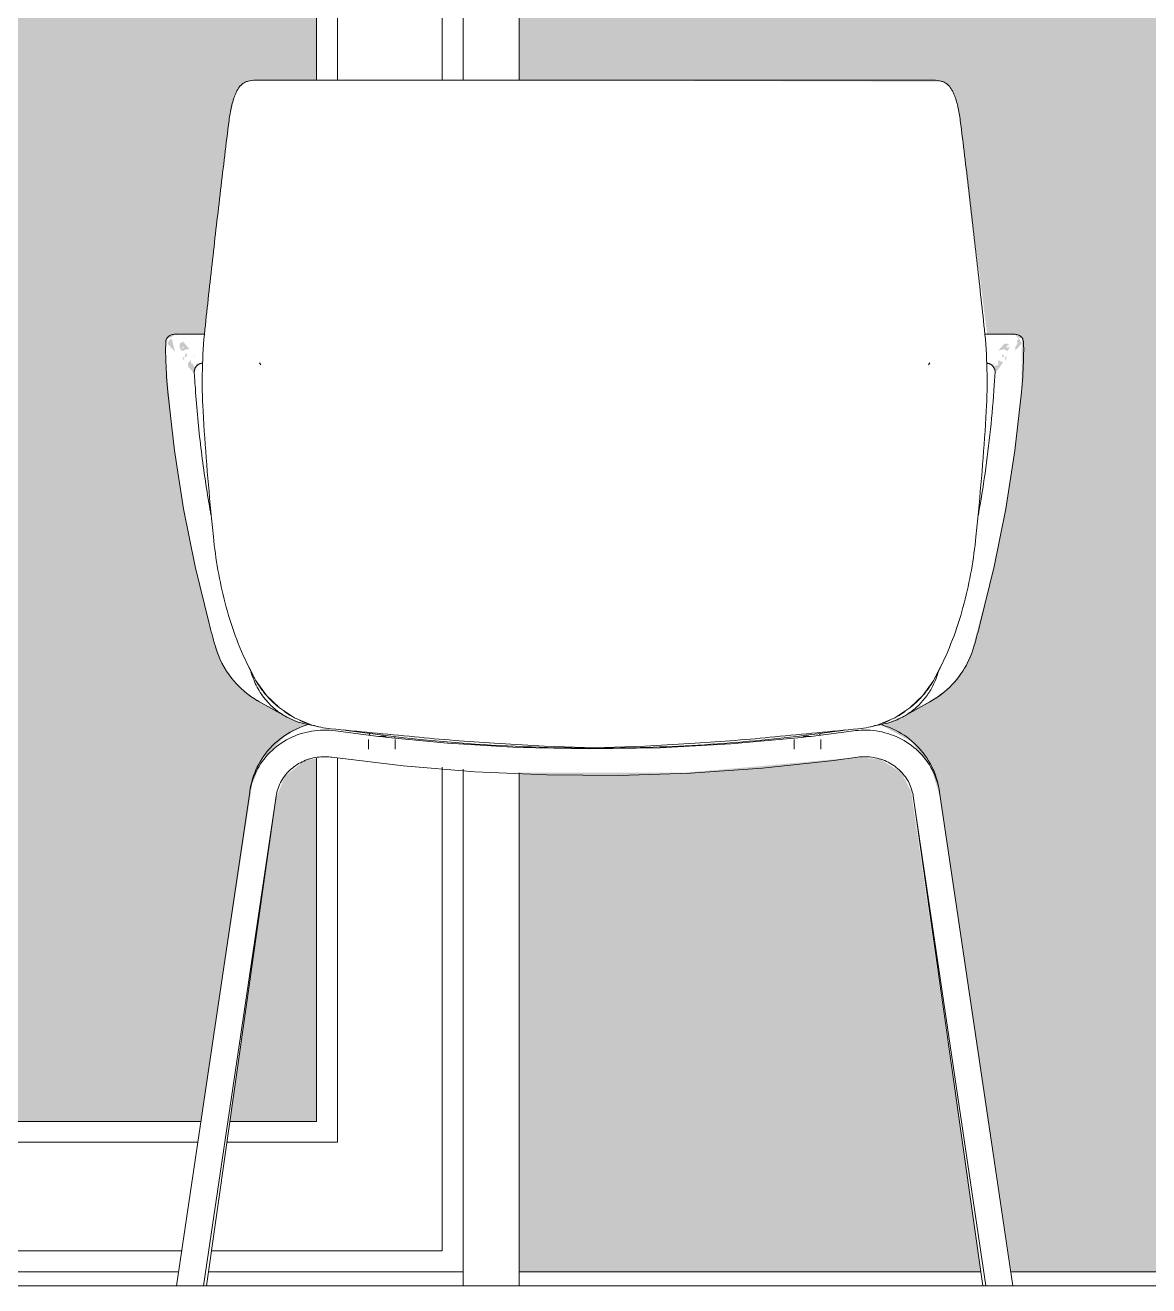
# Model space of a CAD drawing. Header units: millimetres. Extents: x -12186 to 152825, y -4386 to 9463.
# Drawn here: x 136413 to 137216, y 30 to 931 of the extents above; entities that cross this region are included whole.
import ezdxf

# ---------------------------------------------------------------- set-up
doc = ezdxf.new("R2010")
doc.units = ezdxf.units.MM
for name, color, linetype, lineweight in [('A-FLOR', 192, 'Continuous', 9), ('A-GLAZ-CURT', 52, 'Continuous', 5), ('A-GLAZ-CWMG', 51, 'Continuous', 5), ('I-FURN', 30, 'Continuous', 5)]:
    doc.layers.add(name, color=color, linetype=linetype, lineweight=lineweight)

# ---------------------------------------------------------------- blocks, each defined once
blk = doc.blocks.new('System Panel - Glazed-1437303-Section 4')
at = {"layer": 'A-GLAZ-CURT'}
h = blk.add_hatch(color=256, dxfattribs=at)
h.paths.add_polyline_path([(-22674.56, 40), (-22344.46, 40), (-22394.32, 383.57), (-22401.27, 397.08), (-22416.72, 406.72), (-22434.05, 407.84), (-22503.7, 401.43), (-22557.72, 396.84), (-22674.56, 396.84), (-22674.56, 120.91)])
h.paths.add_polyline_path([(-22108.55, 40), (-21883.56, 40), (-21883.56, 396.84), (-21943.49, 396.84), (-22078.97, 407.33), (-22088.18, 405.42), (-22102, 394.43), (-22108.66, 378.15), (-22156.74, 40), (-22108.66, 40)])
h.paths.add_polyline_path([(-22317.25, 707.62), (-22318.65, 705.79), (-22318.4, 703.75), (-22319.9, 701.31), (-22319.74, 698.75), (-22315.07, 703.99), (-22316.68, 706.68)])
h.paths.add_polyline_path([(-22319.74, 40), (-22178.02, 40), (-22125.55, 388.21), (-22118.36, 406.34), (-22102.26, 422.78), (-22086.27, 431.74), (-22095.22, 434.25), (-22110.98, 443.2), (-22117.75, 446.3), (-22128.84, 453.5), (-22134.26, 458.37), (-22141.3, 466.29), (-22148.27, 478.25), (-22154.19, 495.7), (-22166.31, 544.48), (-22176.02, 595.09), (-22181.58, 631.95), (-22187.17, 690.87), (-22187.22, 705.21), (-22186.12, 705.21), (-22186.08, 708.1), (-22183.44, 708.1), (-22180.76, 710.32), (-22178.38, 710.32), (-22159.58, 710.32), (-22156.7, 737.35), (-22142.04, 863.2), (-22137.68, 881.6), (-22132.54, 889.39), (-22127.9, 891.52), (-22115.5, 892.14), (-21883.56, 892.14), (-21883.56, 2565), (-22674.56, 2565), (-22674.56, 892.14), (-22371.95, 891), (-22366.97, 887.44), (-22365.68, 885.95), (-22362.29, 877.63), (-22360.93, 873.28), (-22356.69, 842.76), (-22340.02, 710.32), (-22321.74, 710.32), (-22320.25, 710.42), (-22317.25, 707.62), (-22315.12, 708.1), (-22315.44, 669.07), (-22321.73, 617.2), (-22329.33, 572.28), (-22334.89, 544.48), (-22351.15, 482.82), (-22355.88, 472.54), (-22364.94, 460.42), (-22373.34, 452.84), (-22389.61, 443.01), (-22385.35, 446.31), (-22398.03, 438.27), (-22410.42, 432.88), (-22414.93, 430.62), (-22394.49, 419.41), (-22380.99, 403.42), (-22373.32, 378.22), (-22322.59, 40), (-22321.7, 40)])
h.paths.add_polyline_path([(-22028.62, 422.15), (-22033.96, 422.99), (-22030.64, 422.37), (-22028.75, 422.16)])
h.paths.add_polyline_path([(-22329.46, 693.87), (-22327.7, 694.86), (-22329.25, 695.98), (-22329.36, 694.86)])
h.paths.add_polyline_path([(-22334.07, 690.05), (-22336.9, 688.52), (-22335.93, 688.07), (-22334.19, 689.93)])
h.paths.add_polyline_path([(-22334.31, 682.39), (-22328.47, 690.45), (-22329.46, 690.55), (-22332.07, 692.15), (-22332, 688.17), (-22333.68, 688.17), (-22334.72, 687.5), (-22335.32, 686.78), (-22334.36, 684.05)])
h.paths.add_polyline_path([(-22162.78, 689.39), (-22161.68, 690.31), (-22162.67, 689.71)])
h.paths.add_polyline_path([(-22165.07, 687.85), (-22164.41, 689.64), (-22166.28, 689.14), (-22165.37, 688.17)])
h.paths.add_polyline_path([(-22171.55, 690.92), (-22172.61, 690.87), (-22171.59, 690.87)])
h.paths.add_polyline_path([(-22166.9, 682.39), (-22165.69, 687.04), (-22166.85, 687.4), (-22167.52, 688.17), (-22167.94, 689.32), (-22169.17, 689.71), (-22169.2, 692.28), (-22171.45, 689.71), (-22171.25, 687.28), (-22167.07, 682.59)])
h.paths.add_polyline_path([(-22338.42, 689.39), (-22339.75, 690.05), (-22338.77, 689.41)])
h.paths.add_polyline_path([(-22174.89, 691.36), (-22173.86, 693.87), (-22175.12, 693.83), (-22174.97, 692.32)])
h.paths.add_polyline_path([(-22326.32, 691.36), (-22326.38, 694.86), (-22327.38, 693.83), (-22326.73, 692.32)])
h.paths.add_polyline_path([(-22173.82, 693.83), (-22171.85, 694.91), (-22172.72, 697.44), (-22173.81, 693.87)])
h.paths.add_polyline_path([(-22165.73, 694.86), (-22167.79, 695.61), (-22166.87, 694.88), (-22166.28, 694.87)])
h.paths.add_polyline_path([(-22335.48, 694.86), (-22334.04, 695.98), (-22334.92, 695.48), (-22335.44, 694.91)])
h.paths.add_polyline_path([(-22180.7, 697.89), (-22182.81, 706.91), (-22184.52, 706.68), (-22185.93, 703.75), (-22181.37, 698.64)])
h.paths.add_polyline_path([(-22324.3, 699.89), (-22323.86, 701.72), (-22324.95, 701.31)])
h.paths.add_polyline_path([(-22325.45, 698.51), (-22324.3, 699.89), (-22326.32, 701.76), (-22324.3, 703.1), (-22325.61, 703.78), (-22327.7, 703.61), (-22332.04, 698.72), (-22327.96, 699.71), (-22325.9, 698.72)])
h.paths.add_polyline_path([(-22175.75, 698.51), (-22172.64, 699.53), (-22170.24, 699.94), (-22174.89, 705.17), (-22177.21, 703.82), (-22177.21, 700.35), (-22175.92, 698.72)])
h.paths.add_polyline_path([(-22176.86, 699.94), (-22174.82, 701.72), (-22174.32, 701.06), (-22175.75, 700.43)])
blk = doc.blocks.new('Coalesse_Bindu_LowBackGuestChair - FABRIC-V506-Section 4')
at = {"layer": 'I-FURN'}
for p, q in [((-22899.36, 710.42), (-22920.76, 710.42)), ((-22320.45, 710.42), (-22341.84, 710.42)), ((-22841.42, 437.08), (-22860.79, 447.93)), ((-22380.42, 447.93), (-22399.79, 437.08)), ((-22432.62, 407.98), (-22431.22, 408.15)), ((-22841.51, 395.51), (-22840.64, 396.53))]:
    blk.add_line(p, q, dxfattribs=at)
at = {"layer": 'I-FURN', "flags": 128}
for points in [[(-22825.35, 431.32), (-22827.58, 430.64), (-22829.78, 429.87), (-22831.94, 429.02), (-22834.07, 428.09), (-22836.16, 427.06), (-22838.21, 425.96), (-22840.21, 424.78), (-22842.16, 423.52), (-22844.07, 422.18), (-22845.91, 420.77), (-22847.7, 419.28), (-22849.42, 417.73), (-22851.09, 416.11), (-22852.68, 414.42), (-22854.21, 412.67), (-22855.66, 410.87), (-22857.05, 409), (-22858.35, 407.08), (-22859.58, 405.12), (-22860.72, 403.1), (-22861.79, 401.04), (-22862.77, 398.94), (-22863.66, 396.8), (-22864.47, 394.63), (-22865.19, 392.43), (-22865.82, 390.2), (-22866.35, 387.95), (-22866.8, 385.67), (-22867.09, 383.82)], [(-22374.11, 383.82), (-22374.48, 386.11), (-22374.95, 388.38), (-22375.5, 390.62), (-22376.15, 392.85), (-22376.88, 395.05), (-22377.71, 397.21), (-22378.62, 399.34), (-22379.61, 401.44), (-22380.69, 403.49), (-22381.85, 405.49), (-22383.1, 407.45), (-22384.42, 409.36), (-22385.81, 411.21), (-22387.28, 413.01), (-22388.82, 414.75), (-22390.43, 416.42), (-22392.1, 418.03), (-22393.84, 419.57), (-22395.64, 421.04), (-22397.5, 422.44), (-22399.41, 423.76), (-22401.37, 425.01), (-22403.38, 426.18), (-22405.44, 427.27), (-22407.54, 428.27), (-22409.67, 429.19), (-22411.84, 430.03), (-22414.05, 430.78), (-22416.22, 431.42)], [(-22827.23, 405.81), (-22825.92, 406.29), (-22824.67, 406.7)], [(-22810.61, 408.2), (-22809.21, 408.06), (-22808.58, 407.98)], [(-22808.58, 407.98), (-22757.53, 401.81), (-22706.26, 397.59), (-22654.86, 395.32), (-22603.4, 394.99), (-22551.96, 396.62), (-22500.64, 400.2), (-22449.51, 405.72), (-22432.62, 407.98)], [(-22415.88, 406.49), (-22414.55, 406.03), (-22413.25, 405.52)], [(-22861.6, 399.64), (-22862.56, 397.78), (-22863.45, 395.88), (-22864.26, 393.95), (-22864.98, 391.99), (-22865.63, 390), (-22866.19, 387.98), (-22866.66, 385.95), (-22867.05, 383.9)], [(-22374.01, 382.98), (-22374.36, 385.04), (-22374.8, 387.08), (-22375.32, 389.1), (-22375.92, 391.11), (-22376.61, 393.08), (-22377.38, 395.03), (-22378.24, 396.94), (-22379.17, 398.82)]]:
    blk.add_lwpolyline(points, dxfattribs=at)
at = {"layer": 'I-FURN'}
for points in [[(-22875.53, 885.95), (-22875.91, 885.32), (-22876.65, 883.95), (-22877.34, 882.41), (-22877.68, 881.6)], [(-22363.52, 881.6), (-22363.86, 882.41), (-22364.55, 883.95), (-22365.3, 885.32), (-22365.68, 885.95)], [(-22919.47, 710.32), (-22919.9, 710.38), (-22920.33, 710.42), (-22920.76, 710.42)], [(-22321.74, 710.32), (-22321.3, 710.38), (-22320.87, 710.42), (-22320.45, 710.42)], [(-22370.34, 454.89), (-22373.5, 452.24), (-22376.88, 449.91), (-22380.42, 447.93)], [(-22406.97, 433.75), (-22405.2, 434.41), (-22401.7, 435.94), (-22398.37, 437.86), (-22396.76, 438.91)]]:
    blk.add_open_spline(points, degree=3, dxfattribs=at)
for points, knots in [([(-22920.95, 710.42), (-22921.2, 710.41), (-22921.62, 710.38), (-22922.23, 710.29), (-22922.93, 710.13), (-22923.9, 709.8), (-22924.84, 709.27), (-22925.59, 708.65), (-22926.09, 708.12), (-22926.53, 707.51), (-22927, 706.59), (-22927.17, 705.79), (-22927.22, 705.21)], [-0.8571429, -0.8571429, -0.8571429, -0.8571429, -0.7857143, -0.7321429, -0.6785714, -0.5714286, -0.4285714, -0.3571429, -0.2857143, -0.2142857, -0.1428571, 0, 0, 0, 0]), ([(-22319.73, 710.39), (-22319.42, 710.36), (-22318.63, 710.24), (-22317.41, 709.86), (-22316.36, 709.27), (-22315.61, 708.65), (-22315.11, 708.12), (-22314.68, 707.51), (-22314.21, 706.59), (-22314.04, 705.79), (-22313.98, 705.21)], [0.1937169, 0.1937169, 0.1937169, 0.1937169, 0.2857143, 0.4285714, 0.5714286, 0.6428571, 0.7142857, 0.7857143, 0.8571429, 1, 1, 1, 1]), ([(-22902.78, 689.39), (-22902.66, 689.43), (-22902.41, 689.5), (-22901.88, 689.62), (-22901.45, 689.68), (-22901.15, 689.71)], [-0.1428571, -0.1428571, -0.1428571, -0.1428571, -0.1071429, -0.0714286, 0, 0, 0, 0]), ([(-22338.38, 689.38), (-22338.42, 689.39), (-22338.56, 689.44), (-22338.89, 689.53), (-22339.39, 689.63), (-22339.83, 689.69), (-22340.06, 689.71)], [0.8526786, 0.8526786, 0.8526786, 0.8526786, 0.8660714, 0.8928571, 0.9464286, 1, 1, 1, 1]), ([(-22860.78, 447.93), (-22862.47, 448.87), (-22865.94, 451.02), (-22869.21, 453.5), (-22870.87, 454.89)], [-0.7910146, -0.7910146, -0.7910146, -0.7910146, -0.7, -0.6, -0.6, -0.6, -0.6]), ([(-22834.22, 433.74), (-22834.66, 433.91), (-22836.42, 434.59), (-22839.91, 436.17), (-22842.81, 437.85), (-22844.42, 438.9)], [-0.8, -0.8, -0.8, -0.8, -0.775, -0.7, -0.6, -0.6, -0.6, -0.6])]:
    blk.add_open_spline(points, degree=3, knots=knots, dxfattribs=at)
blk = doc.blocks.new('Coalesse_Bindu_LowBackGuestChair - FABRIC-V512-Section 4')
at = {"layer": 'I-FURN'}
for p, q in [((-25802.78, 892.14), (-25787.26, 892.14)), ((-25744.94, 892.14), (-25787.26, 892.14)), ((-25744.94, 892.14), (-25625.68, 892.14)), ((-25495.52, 892.14), (-25625.68, 892.14)), ((-25495.52, 892.14), (-25376.27, 892.14)), ((-25333.95, 892.14), (-25376.27, 892.14)), ((-25333.95, 892.14), (-25318.43, 892.14)), ((-25839.36, 710.42), (-25860.76, 710.42)), ((-25260.45, 710.42), (-25281.84, 710.42)), ((-25800.35, 689.93), (-25799.21, 688.65)), ((-25322, 688.65), (-25320.86, 689.93)), ((-25781.42, 437.08), (-25800.79, 447.93)), ((-25320.42, 447.93), (-25339.79, 437.08)), ((-25764.32, 431.53), (-25765.95, 432.09)), ((-25760.75, 430.56), (-25763.17, 430.92)), ((-25757.72, 429.72), (-25759.63, 430.17)), ((-25715.05, 422.88), (-25745.94, 426.84)), ((-25375.26, 426.84), (-25406.16, 422.88)), ((-25361.58, 430.17), (-25363.48, 429.72)), ((-25358.03, 430.92), (-25360.45, 430.56)), ((-25355.25, 432.09), (-25356.89, 431.53)), ((-25722.31, 420.56), (-25722.31, 413.81)), ((-25703.26, 413.79), (-25703.26, 420.56)), ((-25417.95, 420.56), (-25417.95, 413.79)), ((-25398.9, 413.81), (-25398.9, 420.56)), ((-25807.19, 382.98), (-25859.51, 30)), ((-25840.26, 30), (-25788.35, 380.18)), ((-25838.16, 30), (-25788.35, 380.32)), ((-25332.85, 380.32), (-25283.04, 30)), ((-25332.85, 380.18), (-25280.95, 30)), ((-25261.69, 30), (-25314.01, 382.98)), ((-25840.27, 30), (-25840.26, 30)), ((-25838.39, 30), (-25838.16, 30)), ((-25283.04, 30), (-25282.81, 30)), ((-25280.95, 30), (-25280.94, 30))]:
    blk.add_line(p, q, dxfattribs=at)
at = {"layer": 'I-FURN', "flags": 128}
for points in [[(-25865.76, 669.07), (-25861.05, 627.28), (-25854.56, 585.72), (-25846.31, 544.48), (-25836.33, 503.62)], [(-25284.88, 503.62), (-25274.89, 544.48), (-25266.65, 585.72), (-25260.15, 627.28), (-25255.44, 669.07)], [(-25834.53, 578.92), (-25833.88, 572.28), (-25833.22, 565.65)], [(-25287.98, 565.65), (-25287.33, 572.28), (-25286.67, 578.92)], [(-25802.72, 462.47), (-25795.22, 452.06), (-25785.95, 443.2), (-25775.22, 436.17), (-25763.38, 431.23)], [(-25357.83, 431.23), (-25345.99, 436.17), (-25335.25, 443.2), (-25325.98, 452.06), (-25318.49, 462.47)], [(-25745.94, 426.84), (-25748.06, 427.1), (-25750.19, 427.27), (-25752.33, 427.37), (-25754.47, 427.38), (-25756.61, 427.31), (-25758.74, 427.17), (-25760.87, 426.94), (-25762.98, 426.63), (-25765.08, 426.24), (-25767.17, 425.77), (-25769.23, 425.22), (-25771.27, 424.59), (-25773.29, 423.89), (-25775.27, 423.11), (-25777.22, 422.25), (-25779.13, 421.32), (-25781.01, 420.32), (-25782.84, 419.24), (-25784.63, 418.1), (-25786.37, 416.89), (-25788.06, 415.61), (-25789.7, 414.27), (-25791.28, 412.86), (-25792.8, 411.4), (-25794.26, 409.87), (-25795.65, 408.29), (-25796.98, 406.66), (-25798.24, 404.98), (-25799.44, 403.24), (-25800.55, 401.46), (-25801.6, 399.64), (-25802.56, 397.78), (-25803.45, 395.88), (-25804.26, 393.95), (-25804.98, 391.99), (-25805.63, 390), (-25806.19, 387.98), (-25806.66, 385.95), (-25807.05, 383.9), (-25807.19, 382.98)], [(-25765.35, 431.32), (-25767.58, 430.64), (-25769.78, 429.87), (-25771.94, 429.02), (-25774.07, 428.09), (-25776.16, 427.06), (-25778.21, 425.96), (-25780.21, 424.78), (-25782.16, 423.52), (-25784.07, 422.18), (-25785.91, 420.77), (-25787.7, 419.28), (-25789.42, 417.73), (-25791.09, 416.11), (-25792.68, 414.42), (-25794.21, 412.67), (-25795.66, 410.87), (-25797.05, 409), (-25798.35, 407.08), (-25799.58, 405.12), (-25800.72, 403.1), (-25801.79, 401.04), (-25802.77, 398.94), (-25803.66, 396.8), (-25804.47, 394.63), (-25805.19, 392.43), (-25805.82, 390.2), (-25806.35, 387.95), (-25806.8, 385.67), (-25807.09, 383.82)], [(-25314.01, 382.98), (-25314.36, 385.04), (-25314.8, 387.08), (-25315.32, 389.1), (-25315.92, 391.11), (-25316.61, 393.08), (-25317.38, 395.03), (-25318.24, 396.94), (-25319.17, 398.82), (-25320.18, 400.66), (-25321.26, 402.46), (-25322.42, 404.21), (-25323.65, 405.92), (-25324.95, 407.57), (-25326.32, 409.18), (-25327.75, 410.73), (-25329.24, 412.22), (-25330.8, 413.65), (-25332.41, 415.02), (-25334.08, 416.33), (-25335.79, 417.57), (-25337.56, 418.74), (-25339.38, 419.85), (-25341.23, 420.88), (-25343.13, 421.85), (-25345.06, 422.73), (-25347.03, 423.55), (-25349.03, 424.29), (-25351.06, 424.95), (-25353.12, 425.53), (-25355.19, 426.04), (-25357.28, 426.46), (-25359.39, 426.81), (-25361.52, 427.07), (-25363.65, 427.26), (-25365.78, 427.36), (-25367.92, 427.38), (-25370.06, 427.33), (-25372.19, 427.19), (-25374.32, 426.97), (-25375.26, 426.84)], [(-25314.11, 383.82), (-25314.48, 386.11), (-25314.95, 388.38), (-25315.5, 390.62), (-25316.15, 392.85), (-25316.88, 395.05), (-25317.71, 397.21), (-25318.62, 399.34), (-25319.61, 401.44), (-25320.69, 403.49), (-25321.85, 405.49), (-25323.1, 407.45), (-25324.42, 409.36), (-25325.81, 411.21), (-25327.28, 413.01), (-25328.82, 414.75), (-25330.43, 416.42), (-25332.1, 418.03), (-25333.84, 419.57), (-25335.64, 421.04), (-25337.5, 422.44), (-25339.41, 423.76), (-25341.37, 425.01), (-25343.38, 426.18), (-25345.44, 427.27), (-25347.54, 428.27), (-25349.67, 429.19), (-25351.84, 430.03), (-25354.05, 430.78), (-25356.22, 431.42)], [(-25412.68, 422.14), (-25463.18, 417.49), (-25513.83, 414.75), (-25564.57, 413.94), (-25615.29, 415.05), (-25665.93, 418.09), (-25708.53, 422.14)], [(-25632.38, 417.92), (-25596.51, 415.92), (-25560.6, 414.62)], [(-25560.6, 414.62), (-25524.7, 415.92), (-25488.83, 417.92)], [(-25788.35, 380.18), (-25788.13, 381.45), (-25787.87, 382.71), (-25787.54, 383.97), (-25787.17, 385.2), (-25786.74, 386.43), (-25786.26, 387.64), (-25785.73, 388.83), (-25785.15, 390), (-25784.52, 391.16), (-25783.84, 392.28), (-25783.11, 393.39), (-25782.33, 394.46), (-25781.51, 395.51), (-25780.64, 396.53), (-25779.73, 397.52), (-25778.77, 398.47), (-25777.78, 399.39), (-25776.74, 400.27), (-25775.67, 401.11), (-25774.56, 401.91), (-25773.41, 402.67), (-25772.24, 403.39), (-25771.03, 404.06), (-25769.79, 404.69), (-25768.52, 405.27), (-25767.23, 405.81), (-25765.92, 406.29), (-25764.59, 406.73), (-25763.23, 407.11), (-25761.86, 407.44), (-25760.48, 407.73), (-25759.09, 407.95), (-25757.68, 408.13), (-25756.27, 408.25), (-25754.86, 408.32), (-25753.44, 408.34), (-25752.03, 408.3), (-25750.61, 408.2), (-25749.21, 408.06), (-25748.58, 407.98)], [(-25748.58, 407.98), (-25697.53, 401.81), (-25646.26, 397.59), (-25594.86, 395.32), (-25543.4, 394.99), (-25491.96, 396.62), (-25440.64, 400.2), (-25389.51, 405.72), (-25372.62, 407.98)], [(-25372.62, 407.98), (-25371.22, 408.15), (-25369.81, 408.26), (-25368.39, 408.32), (-25366.98, 408.33), (-25365.56, 408.29), (-25364.15, 408.19), (-25362.74, 408.04), (-25361.34, 407.83), (-25359.95, 407.58), (-25358.58, 407.27), (-25357.22, 406.9), (-25355.88, 406.49), (-25354.55, 406.03), (-25353.25, 405.52), (-25351.97, 404.96), (-25350.72, 404.35), (-25349.5, 403.7), (-25348.31, 403), (-25347.15, 402.26), (-25346.02, 401.47), (-25344.94, 400.65), (-25343.88, 399.78), (-25342.87, 398.88), (-25341.9, 397.95), (-25340.97, 396.97), (-25340.08, 395.97), (-25339.23, 394.93), (-25338.44, 393.87), (-25337.69, 392.78), (-25336.98, 391.66), (-25336.33, 390.52), (-25335.73, 389.36), (-25335.17, 388.17), (-25334.67, 386.97), (-25334.22, 385.75), (-25333.82, 384.52), (-25333.48, 383.27), (-25333.18, 382.02), (-25332.94, 380.75), (-25332.85, 380.18)], [(-25859.5, 30), (-25859.33, 30), (-25858.61, 30), (-25857.38, 30), (-25855.72, 30), (-25853.72, 30), (-25851.49, 30), (-25849.17, 30), (-25846.89, 30), (-25844.79, 30), (-25842.98, 30), (-25841.58, 30), (-25840.65, 30), (-25840.27, 30)], [(-25280.94, 30), (-25280.55, 30), (-25279.63, 30), (-25278.22, 30), (-25276.41, 30), (-25274.31, 30), (-25272.03, 30), (-25269.71, 30), (-25267.49, 30), (-25265.49, 30), (-25263.82, 30), (-25262.59, 30), (-25261.87, 30), (-25261.7, 30)]]:
    blk.add_lwpolyline(points, dxfattribs=at)
at = {"layer": 'I-FURN'}
for centre, major_axis, ratio, start_param, end_param in [((-25462.69, 1639.09), (1017.81, 785.58), 0.923159, 3.869543, 3.881985), ((-25658.51, 1639.09), (-1017.81, 785.58), 0.923159, 2.401201, 2.413643), ((-25712.78, 413.6), (9.53, 0), 0.999808, 1.110694, 1.808306), ((-25515.07, 2182.38), (1771.18, 0), 0.999808, 4.599261, 4.602892), ((-25408.42, 413.6), (9.52, 0), 0.999808, 1.333287, 2.030898), ((-25606.13, 2182.38), (1771.18, 0), 0.999808, 4.821886, 4.825517)]:
    blk.add_ellipse(centre, major_axis=major_axis, ratio=ratio, start_param=start_param, end_param=end_param, dxfattribs=at)
for points in [[(-25815.53, 885.95), (-25815.91, 885.32), (-25816.65, 883.95), (-25817.34, 882.41), (-25817.68, 881.6)], [(-25303.52, 881.6), (-25303.86, 882.41), (-25304.55, 883.95), (-25305.3, 885.32), (-25305.68, 885.95)], [(-25817.68, 881.6), (-25818.67, 879.17), (-25820.42, 873.57), (-25821.61, 866.79), (-25822.04, 863.2)], [(-25299.16, 863.2), (-25299.59, 866.79), (-25300.79, 873.57), (-25302.54, 879.17), (-25303.52, 881.6)], [(-25822.04, 863.2), (-25824.1, 846.59), (-25828.12, 813.39), (-25833.87, 763.58), (-25837.51, 730.37), (-25839.29, 713.77)], [(-25281.92, 713.77), (-25283.69, 730.37), (-25287.34, 763.58), (-25293.08, 813.39), (-25297.1, 846.59), (-25299.16, 863.2)], [(-25839.29, 713.77), (-25840.24, 704.8), (-25841.49, 685.47), (-25841.21, 665.28), (-25840.63, 655.48)], [(-25280.57, 655.48), (-25280, 665.28), (-25279.71, 685.47), (-25280.96, 704.8), (-25281.92, 713.77)], [(-25867.22, 705.21), (-25867.4, 701.68), (-25867.38, 691.2), (-25866.45, 676.53), (-25865.76, 669.07)], [(-25859.47, 710.32), (-25859.9, 710.38), (-25860.33, 710.42), (-25860.76, 710.42)], [(-25261.74, 710.32), (-25261.3, 710.38), (-25260.87, 710.42), (-25260.45, 710.42)], [(-25253.98, 705.21), (-25253.8, 701.68), (-25253.83, 691.2), (-25254.76, 676.53), (-25255.44, 669.07)], [(-25846.28, 673.96), (-25846.38, 675.45), (-25846.58, 678.38), (-25846.8, 681.1), (-25846.9, 682.39)], [(-25274.92, 673.96), (-25274.83, 675.45), (-25274.62, 678.38), (-25274.41, 681.1), (-25274.31, 682.39)], [(-25840.63, 655.48), (-25839.86, 642.72), (-25838.07, 617.2), (-25835.79, 591.68), (-25834.53, 578.92)], [(-25286.67, 578.92), (-25285.42, 591.68), (-25283.14, 617.2), (-25281.34, 642.72), (-25280.57, 655.48)], [(-25833.22, 565.65), (-25832.44, 557.65), (-25830.23, 541.74), (-25825.06, 518.05), (-25817.99, 494.76), (-25811.53, 479.86), (-25807.9, 472.54)], [(-25313.3, 472.54), (-25309.68, 479.85), (-25303.23, 494.73), (-25296.15, 518.03), (-25290.97, 541.75), (-25288.76, 557.66), (-25287.98, 565.65)], [(-25832.01, 487.83), (-25832.74, 490.44), (-25834.2, 495.69), (-25835.62, 500.97), (-25836.33, 503.62)], [(-25284.88, 503.62), (-25285.58, 500.97), (-25287.01, 495.69), (-25288.46, 490.44), (-25289.2, 487.83)], [(-25807.9, 472.54), (-25807.41, 471.61), (-25806.45, 469.74), (-25805.55, 467.85), (-25805.11, 466.9)], [(-25805.43, 466.29), (-25805.73, 467.18), (-25806.03, 468.06), (-25806.32, 468.95)], [(-25316.1, 466.9), (-25315.66, 467.85), (-25314.76, 469.74), (-25313.8, 471.61), (-25313.3, 472.54)], [(-25315.77, 466.29), (-25315.39, 467.43), (-25315.01, 468.57), (-25314.63, 469.72)], [(-25805.11, 466.9), (-25804.68, 466.17), (-25803.86, 464.71), (-25803.09, 463.22), (-25802.72, 462.47)], [(-25795.87, 452.81), (-25798.41, 455.82), (-25800.7, 459.05), (-25802.72, 462.47)], [(-25318.49, 462.47), (-25320.5, 459.05), (-25322.8, 455.82), (-25325.34, 452.81)], [(-25318.49, 462.47), (-25318.12, 463.22), (-25317.35, 464.71), (-25316.52, 466.17), (-25316.1, 466.9)], [(-25786.83, 443.9), (-25789.97, 446.48), (-25792.89, 449.34), (-25795.56, 452.45)], [(-25325.65, 452.45), (-25328.31, 449.34), (-25331.24, 446.48), (-25334.38, 443.9)], [(-25776.85, 437.06), (-25778.82, 438.18), (-25780.75, 439.4), (-25782.62, 440.71)], [(-25765.95, 432.09), (-25767.83, 432.76), (-25769.69, 433.52), (-25771.51, 434.35)], [(-25349.69, 434.35), (-25351.52, 433.52), (-25353.37, 432.76), (-25355.25, 432.09)], [(-25338.58, 440.71), (-25340.45, 439.4), (-25342.38, 438.18), (-25344.36, 437.06)], [(-25763.38, 431.23), (-25761.08, 430.51), (-25756.41, 429.31), (-25751.66, 428.6), (-25749.27, 428.37)], [(-25749.27, 428.37), (-25739.54, 427.43), (-25719.85, 425.51), (-25699.7, 423.55), (-25689.51, 422.56)], [(-25431.7, 422.56), (-25421.51, 423.55), (-25401.36, 425.51), (-25381.67, 427.43), (-25371.94, 428.37)], [(-25371.94, 428.37), (-25369.55, 428.6), (-25364.79, 429.31), (-25360.12, 430.51), (-25357.83, 431.23)], [(-25703.52, 422.8), (-25703.43, 422.42), (-25703.36, 422.03), (-25703.32, 421.63)], [(-25689.51, 422.56), (-25680.05, 421.65), (-25661.08, 419.95), (-25641.97, 418.54), (-25632.38, 417.92)], [(-25488.83, 417.92), (-25479.24, 418.54), (-25460.13, 419.95), (-25441.15, 421.65), (-25431.7, 422.56)]]:
    blk.add_open_spline(points, degree=3, dxfattribs=at)
for points, knots in [([(-25802.78, 892.14), (-25804.82, 892.14), (-25807.6, 891.82), (-25810.63, 890.66), (-25813.24, 889.04), (-25814.75, 887.32), (-25815.53, 885.95)], [-1, -1, -1, -1, -0.666667, -0.5, -0.333333, 0, 0, 0, 0]), ([(-25305.68, 885.95), (-25306.45, 887.32), (-25307.97, 889.04), (-25310.57, 890.66), (-25313.6, 891.82), (-25316.39, 892.14), (-25318.43, 892.14)], [-1, -1, -1, -1, -0.666667, -0.5, -0.333333, 0, 0, 0, 0]), ([(-25860.95, 710.42), (-25861.2, 710.41), (-25861.62, 710.38), (-25862.23, 710.29), (-25862.93, 710.13), (-25863.9, 709.8), (-25864.84, 709.27), (-25865.59, 708.65), (-25866.09, 708.12), (-25866.53, 707.51), (-25867, 706.59), (-25867.17, 705.79), (-25867.22, 705.21)], [-0.8571429, -0.8571429, -0.8571429, -0.8571429, -0.7857143, -0.7321429, -0.6785714, -0.5714286, -0.4285714, -0.3571429, -0.2857143, -0.2142857, -0.1428571, 0, 0, 0, 0]), ([(-25260.25, 710.42), (-25259.76, 710.4), (-25258.79, 710.29), (-25257.41, 709.86), (-25256.36, 709.27), (-25255.61, 708.65), (-25255.11, 708.12), (-25254.68, 707.51), (-25254.21, 706.59), (-25254.04, 705.79), (-25253.98, 705.21)], [0.1428571, 0.1428571, 0.1428571, 0.1428571, 0.2857143, 0.4285714, 0.5714286, 0.6428571, 0.7142857, 0.7857143, 0.8571429, 1, 1, 1, 1]), ([(-25846.9, 682.39), (-25846.92, 682.84), (-25846.92, 683.47), (-25846.83, 684.25), (-25846.71, 684.81), (-25846.57, 685.26), (-25846.45, 685.6), (-25846.26, 686.1), (-25845.85, 686.9), (-25845.24, 687.7), (-25844.68, 688.25), (-25844.34, 688.54), (-25844.11, 688.7), (-25843.91, 688.83), (-25843.72, 688.95), (-25843.46, 689.1), (-25843.14, 689.26), (-25842.79, 689.4), (-25842.41, 689.5), (-25841.88, 689.62), (-25841.45, 689.68), (-25841.15, 689.71)], [-1, -1, -1, -1, -0.892857, -0.839286, -0.785714, -0.732143, -0.705357, -0.678571, -0.571429, -0.428571, -0.357143, -0.321429, -0.285714, -0.267857, -0.25, -0.214286, -0.178571, -0.142857, -0.107143, -0.071429, 0, 0, 0, 0]), ([(-25274.31, 682.39), (-25274.27, 682.98), (-25274.29, 683.81), (-25274.49, 684.82), (-25274.71, 685.52), (-25274.98, 686.18), (-25275.32, 686.79), (-25275.69, 687.35), (-25276.19, 687.95), (-25276.66, 688.39), (-25277.04, 688.66), (-25277.18, 688.76), (-25277.4, 688.9), (-25277.74, 689.11), (-25278.11, 689.28), (-25278.38, 689.38), (-25278.56, 689.44), (-25278.89, 689.53), (-25279.39, 689.63), (-25279.83, 689.69), (-25280.06, 689.71)], [0, 0, 0, 0, 0.142857, 0.214286, 0.285714, 0.357143, 0.428571, 0.5, 0.571429, 0.678571, 0.705357, 0.71875, 0.732143, 0.785714, 0.839286, 0.852679, 0.866071, 0.892857, 0.946429, 1, 1, 1, 1]), ([(-25834.93, 581.32), (-25835.45, 584.22), (-25838.39, 601.06), (-25842.78, 631.94), (-25845.36, 659.94), (-25846.28, 673.96)], [-0.4416861, -0.4416861, -0.4416861, -0.4416861, -0.4, -0.2, 0, 0, 0, 0]), ([(-25286.28, 581.32), (-25284.51, 591.19), (-25279.53, 622), (-25276.3, 652.93), (-25274.92, 673.96)], [0.5583139, 0.5583139, 0.5583139, 0.5583139, 0.7, 1, 1, 1, 1]), ([(-25800.28, 447.65), (-25802.14, 448.67), (-25809.42, 453.13), (-25822.3, 465.01), (-25829.59, 479.14), (-25832.01, 487.83)], [-0.8, -0.8, -0.8, -0.8, -0.7, -0.4, 0, 0, 0, 0]), ([(-25289.2, 487.83), (-25291.01, 481.31), (-25296.59, 468.97), (-25308.32, 455.74), (-25317.2, 449.69), (-25320.92, 447.65)], [-1, -1, -1, -1, -0.7, -0.4, -0.2, -0.2, -0.2, -0.2]), ([(-25763.28, 430.99), (-25766.11, 431.38), (-25770.25, 432.3), (-25775.54, 434.2), (-25780.78, 436.57), (-25786.9, 440.34), (-25792.79, 445.47), (-25797.25, 450.67), (-25801.71, 457.18), (-25804.15, 462.5), (-25805.43, 466.29)], [-1, -1, -1, -1, -0.85, -0.775, -0.7, -0.55, -0.4, -0.3, -0.2, 0, 0, 0, 0]), ([(-25357.92, 430.99), (-25354.14, 431.51), (-25348.7, 432.88), (-25341.7, 435.94), (-25337.12, 438.58), (-25333.22, 441.39), (-25329.86, 444.24), (-25326.81, 447.32), (-25323.97, 450.72), (-25321.41, 454.35), (-25318.47, 459.38), (-25316.73, 463.45), (-25315.77, 466.29)], [0, 0, 0, 0, 0.2, 0.3, 0.4, 0.475, 0.55, 0.625, 0.7, 0.775, 0.85, 1, 1, 1, 1]), ([(-25396.37, 425.34), (-25419.87, 422.19), (-25467.96, 417.18), (-25548.15, 413.62), (-25635, 415.55), (-25695.44, 421.4), (-25724.83, 425.34)], [0, 0, 0, 0, 0.222222, 0.444444, 0.722222, 1, 1, 1, 1]), ([(-25721.83, 423.54), (-25721.74, 423.82), (-25721.56, 424.3), (-25721.34, 424.75), (-25721.25, 424.94)], [-0.8084986, -0.8084986, -0.8084986, -0.8084986, -0.75, -0.7083333, -0.7083333, -0.7083333, -0.7083333]), ([(-25399.96, 424.94), (-25399.86, 424.75), (-25399.65, 424.3), (-25399.47, 423.82), (-25399.37, 423.54)], [-0.2916667, -0.2916667, -0.2916667, -0.2916667, -0.25, -0.1915014, -0.1915014, -0.1915014, -0.1915014])]:
    blk.add_open_spline(points, degree=3, knots=knots, dxfattribs=at)
blk = doc.blocks.new('Aluminium Double Door - Sheerclip15 - Glazed Panel-V526-Section 4')
at = {"layer": 'A-GLAZ-CURT'}
h = blk.add_hatch(color=256, dxfattribs=at)
h.paths.add_polyline_path([(-23537.16, 132.6), (-23531.96, 132.6), (-23531.96, 406.21), (-23537.16, 405.69), (-23537.16, 215.75)])
h.paths.add_polyline_path([(-23797.25, 707.62), (-23798.65, 705.79), (-23798.5, 703.61), (-23799.9, 701.31), (-23799.76, 698.72), (-23795.07, 703.99), (-23796.68, 706.68)])
h.paths.add_polyline_path([(-23657.4, 147.6), (-23642.16, 147.6), (-23642.43, 528.61), (-23647.09, 548.35), (-23657.14, 602.24), (-23661.58, 631.95), (-23667.17, 690.87), (-23667.22, 705.21), (-23666.12, 705.21), (-23666.08, 708.1), (-23663.44, 708.1), (-23660.76, 710.32), (-23658.38, 710.32), (-23642.16, 710.42), (-23642.16, 2460), (-24249.56, 2460), (-24249.56, 892.14), (-23851.95, 891), (-23846.97, 887.44), (-23845.68, 885.95), (-23842.29, 877.63), (-23840.93, 873.28), (-23836.69, 842.76), (-23820.08, 710.32), (-23801.74, 710.32), (-23800.25, 710.42), (-23797.25, 707.62), (-23795.12, 708.1), (-23795.44, 669.07), (-23800.15, 627.28), (-23809.33, 572.28), (-23814.89, 544.48), (-23831.15, 482.82), (-23835.88, 472.54), (-23844.94, 460.42), (-23853.34, 452.84), (-23869.61, 443.01), (-23865.35, 446.31), (-23878.03, 438.27), (-23891.52, 432.6), (-23894.93, 430.62), (-23874.49, 419.41), (-23860.99, 403.42), (-23853.32, 378.22), (-23819.13, 147.6), (-23658.61, 147.6)])
h.paths.add_polyline_path([(-23426.96, 147.6), (-23099.76, 147.6), (-23134.32, 383.57), (-23141.27, 397.08), (-23156.72, 406.72), (-23173.58, 407.89), (-23243.7, 401.43), (-23297.72, 396.84), (-23426.96, 396.51), (-23426.96, 215.75)])
h.paths.add_polyline_path([(-24091.57, 147.6), (-23839.76, 147.6), (-23874.32, 383.57), (-23881.27, 397.08), (-23896.72, 406.72), (-23913.58, 407.89), (-23983.7, 401.43), (-24037.72, 396.84), (-24163.49, 396.84), (-24249.56, 404.05), (-24249.56, 147.6), (-24148.73, 147.6)])
h.paths.add_polyline_path([(-23057.25, 707.62), (-23058.65, 705.79), (-23058.5, 703.61), (-23059.9, 701.31), (-23059.76, 698.72), (-23055.07, 703.99), (-23056.68, 706.68)])
h.paths.add_polyline_path([(-22911, 147.6), (-22902.07, 147.6), (-22865.55, 388.21), (-22858.36, 406.34), (-22842.26, 422.78), (-22826.27, 431.74), (-22835.22, 434.25), (-22850.98, 443.2), (-22857.75, 446.3), (-22868.84, 453.5), (-22874.26, 458.37), (-22881.3, 466.29), (-22887.13, 475.34), (-22894.19, 495.7), (-22906.31, 544.48), (-22916.02, 595.09), (-22921.58, 631.95), (-22927.17, 690.87), (-22927.22, 705.21), (-22926.12, 705.21), (-22926.08, 708.1), (-22923.44, 708.1), (-22920.76, 710.32), (-22918.38, 710.32), (-22899.58, 710.32), (-22897.65, 728.72), (-22882.04, 863.2), (-22877.68, 881.6), (-22872.54, 889.39), (-22867.9, 891.52), (-22855.5, 892.14), (-22819.56, 892.14), (-22819.56, 2460), (-23426.96, 2460), (-23426.96, 892.14), (-23111.95, 891), (-23106.97, 887.44), (-23105.68, 885.95), (-23102.29, 877.63), (-23100.93, 873.28), (-23096.69, 842.76), (-23080.02, 710.32), (-23062.76, 709.16), (-23060.25, 710.42), (-23057.25, 707.62), (-23055.12, 708.1), (-23055.44, 669.07), (-23062.76, 610.57), (-23069.33, 572.28), (-23074.89, 544.48), (-23091.15, 482.82), (-23095.88, 472.54), (-23104.94, 460.42), (-23114.74, 451.88), (-23129.61, 443.01), (-23125.35, 446.31), (-23138.03, 438.27), (-23150.42, 432.88), (-23154.93, 430.62), (-23134.49, 419.41), (-23120.99, 403.42), (-23113.32, 378.22), (-23078.22, 147.6), (-22911.49, 147.6)])
h.paths.add_polyline_path([(-22834.14, 147.6), (-22819.56, 147.6), (-22819.56, 407.27), (-22828.18, 405.42), (-22842, 394.43), (-22848.66, 378.15), (-22881.44, 147.6), (-22862.72, 147.6)])
h.paths.add_polyline_path([(-22902.78, 689.39), (-22901.68, 690.31), (-22902.67, 689.71)])
h.paths.add_polyline_path([(-22905.07, 687.85), (-22904.41, 689.64), (-22906.28, 689.14), (-22905.37, 688.17)])
h.paths.add_polyline_path([(-22911.55, 690.92), (-22912.61, 690.87), (-22911.59, 690.87)])
h.paths.add_polyline_path([(-22906.9, 682.39), (-22905.69, 687.04), (-22906.85, 687.4), (-22907.52, 688.17), (-22907.94, 689.32), (-22909.17, 689.71), (-22909.2, 692.28), (-22911.45, 689.71), (-22911.25, 687.28), (-22907.07, 682.59)])
h.paths.add_polyline_path([(-23642.78, 689.39), (-23642.16, 690.31), (-23642.67, 689.71)])
h.paths.add_polyline_path([(-23645.07, 687.85), (-23644.06, 689.59), (-23646.28, 689.14), (-23645.37, 688.17)])
h.paths.add_polyline_path([(-23651.55, 690.92), (-23652.61, 690.87), (-23651.59, 690.87)])
h.paths.add_polyline_path([(-23646.9, 682.39), (-23645.69, 687.04), (-23646.85, 687.4), (-23647.52, 688.17), (-23647.94, 689.32), (-23649.17, 689.71), (-23649.2, 692.28), (-23651.45, 689.71), (-23651.25, 687.28), (-23647.07, 682.59)])
h.paths.add_polyline_path([(-23809.46, 693.87), (-23807.7, 694.86), (-23809.25, 695.98), (-23809.36, 694.86)])
h.paths.add_polyline_path([(-23814.07, 690.05), (-23816.9, 688.52), (-23815.93, 688.07), (-23814.19, 689.93)])
h.paths.add_polyline_path([(-23814.31, 682.39), (-23808.47, 690.45), (-23809.46, 690.55), (-23812.07, 692.15), (-23812, 688.17), (-23813.68, 688.17), (-23814.72, 687.5), (-23815.32, 686.78), (-23814.36, 684.05)])
h.paths.add_polyline_path([(-23069.46, 693.87), (-23067.7, 694.86), (-23069.25, 695.98), (-23069.36, 694.86)])
h.paths.add_polyline_path([(-23074.07, 690.05), (-23076.9, 688.52), (-23075.93, 688.07), (-23074.19, 689.93)])
h.paths.add_polyline_path([(-23074.31, 682.39), (-23068.47, 690.45), (-23069.46, 690.55), (-23072.07, 692.15), (-23072, 688.17), (-23073.68, 688.17), (-23074.72, 687.5), (-23075.32, 686.78), (-23074.36, 684.05)])
h.paths.add_polyline_path([(-23818.42, 689.39), (-23819.75, 690.05), (-23818.77, 689.41)])
h.paths.add_polyline_path([(-23078.42, 689.39), (-23079.75, 690.05), (-23078.77, 689.41)])
h.paths.add_polyline_path([(-22914.89, 691.36), (-22913.86, 693.87), (-22915.12, 693.83), (-22914.97, 692.32)])
h.paths.add_polyline_path([(-23654.89, 691.36), (-23653.86, 693.87), (-23655.12, 693.83), (-23654.97, 692.32)])
h.paths.add_polyline_path([(-23066.32, 691.36), (-23066.38, 694.86), (-23067.38, 693.83), (-23066.73, 692.32)])
h.paths.add_polyline_path([(-23806.32, 691.36), (-23806.38, 694.86), (-23807.38, 693.83), (-23806.73, 692.32)])
h.paths.add_polyline_path([(-23653.82, 693.83), (-23651.85, 694.91), (-23652.72, 697.44), (-23653.81, 693.87)])
h.paths.add_polyline_path([(-22913.82, 693.83), (-22911.85, 694.91), (-22912.72, 697.44), (-22913.81, 693.87)])
h.paths.add_polyline_path([(-23645.73, 694.86), (-23647.79, 695.61), (-23646.87, 694.88), (-23646.28, 694.87)])
h.paths.add_polyline_path([(-22905.73, 694.86), (-22907.79, 695.61), (-22906.87, 694.88), (-22906.28, 694.87)])
h.paths.add_polyline_path([(-23815.48, 694.86), (-23814.04, 695.98), (-23814.62, 695.83), (-23815.44, 694.91)])
h.paths.add_polyline_path([(-23075.48, 694.86), (-23074.04, 695.98), (-23074.92, 695.48), (-23075.44, 694.91)])
h.paths.add_polyline_path([(-23660.7, 697.89), (-23662.81, 706.91), (-23664.52, 706.68), (-23665.93, 703.75), (-23661.37, 698.64)])
h.paths.add_polyline_path([(-22920.7, 697.89), (-22922.81, 706.91), (-22924.52, 706.68), (-22925.93, 703.75), (-22921.37, 698.64)])
h.paths.add_polyline_path([(-23804.3, 699.89), (-23803.86, 701.72), (-23804.95, 701.31)])
h.paths.add_polyline_path([(-23805.45, 698.51), (-23804.3, 699.89), (-23806.32, 701.76), (-23804.3, 703.1), (-23805.79, 703.79), (-23807.96, 703.32), (-23812.04, 698.72), (-23806.32, 698.92), (-23805.79, 698.67)])
h.paths.add_polyline_path([(-23064.3, 699.89), (-23063.86, 701.72), (-23064.95, 701.31)])
h.paths.add_polyline_path([(-23065.45, 698.51), (-23064.3, 699.89), (-23066.32, 701.76), (-23064.3, 703.1), (-23065.61, 703.78), (-23067.7, 703.61), (-23072.04, 698.72), (-23067.96, 699.71), (-23065.95, 698.75)])
h.paths.add_polyline_path([(-22915.75, 698.51), (-22912.64, 699.53), (-22910.24, 699.94), (-22914.89, 705.17), (-22917.21, 703.82), (-22917.21, 700.35), (-22915.92, 698.72)])
h.paths.add_polyline_path([(-23655.75, 698.51), (-23652.64, 699.53), (-23650.24, 699.94), (-23654.89, 705.17), (-23657.21, 703.82), (-23657.21, 700.35), (-23655.92, 698.72)])
h.paths.add_polyline_path([(-23656.86, 699.94), (-23654.82, 701.72), (-23654.32, 701.06), (-23655.75, 700.43)])
h.paths.add_polyline_path([(-22916.86, 699.94), (-22914.82, 701.72), (-22914.32, 701.06), (-22915.75, 700.43)])
h.paths.add_polyline_path([(-23537.16, 892.14), (-23531.96, 892.14), (-23531.96, 2475), (-23537.16, 2475), (-23537.16, 974.44)])
for p, q in [((-22729.56, 892.14), (-22729.56, 2550)), ((-22804.56, 892.14), (-22804.56, 2475)), ((-22819.56, 892.14), (-22819.56, 2460)), ((-22819.56, 147.6), (-22819.56, 407.27)), ((-22804.56, 132.6), (-22804.56, 407.65)), ((-22729.56, 55), (-22729.56, 400.75)), ((-22901.89, 147.6), (-23079.32, 147.6)), ((-22819.56, 147.6), (-22881.69, 147.6)), ((-22904.11, 132.6), (-23077.09, 132.6)), ((-22804.56, 132.6), (-22883.82, 132.6)), ((-23065.58, 55), (-22915.62, 55)), ((-22894.84, 55), (-22729.56, 55))]:
    blk.add_line(p, q, dxfattribs=at)
blk = doc.blocks.new('Rectangular Mullion - Rectangular Mullion 1-1416770-Section 4')
at = {"layer": 'A-GLAZ-CWMG'}
for p, q in [((-22674.56, 30), (-22674.56, 40)), ((-22674.56, 40), (-22344.23, 40)), ((-22323.36, 40), (-22177.85, 40)), ((-22156.97, 40), (-21883.56, 40)), ((-21883.56, 40), (-21883.56, 30))]:
    blk.add_line(p, q, dxfattribs=at)
blk = doc.blocks.new('Rectangular Mullion - Rectangular Mullion 1-V543-Section 4')
at = {"layer": 'A-GLAZ-CWMG'}
for p, q in [((-23062.76, 40), (-22917.85, 40)), ((-22896.97, 40), (-22714.56, 40)), ((-22714.56, 40), (-22714.56, 30))]:
    blk.add_line(p, q, dxfattribs=at)
blk = doc.blocks.new('Rectangular Mullion - Rectangular Mullion 1-V555-Section 4')
at = {"layer": 'A-GLAZ-CWMG'}
for p, q in [((-22714.56, 2605), (-22714.56, 892.14)), ((-22674.56, 2605), (-22674.56, 892.14)), ((-22714.56, 399.48), (-22714.56, 30)), ((-22674.56, 396.84), (-22674.56, 30))]:
    blk.add_line(p, q, dxfattribs=at)

msp = doc.modelspace()

# ---------------------------------------------------------------- linework, layer by layer
at = {"layer": 'A-FLOR'}
for p, q in [((136520.39, 30), (136378.39, 30)), ((137099.33, 30), (136540, 30)), ((137260.94, 30), (137118.39, 30))]:
    msp.add_line(p, q, dxfattribs=at)

# ---------------------------------------------------------------- block references
at = {"layer": 'A-GLAZ-CURT'}
for name in ['System Panel - Glazed-1437303-Section 4', 'Aluminium Double Door - Sheerclip15 - Glazed Panel-V526-Section 4']:
    msp.add_blockref(name, (159440.27, 0), dxfattribs=at)
at = {"layer": 'A-GLAZ-CWMG'}
for name in ['Rectangular Mullion - Rectangular Mullion 1-V555-Section 4', 'Rectangular Mullion - Rectangular Mullion 1-V543-Section 4', 'Rectangular Mullion - Rectangular Mullion 1-1416770-Section 4']:
    msp.add_blockref(name, (159440.27, 0), dxfattribs=at)
at = {"layer": 'I-FURN'}
for name, p in [('Coalesse_Bindu_LowBackGuestChair - FABRIC-V512-Section 4', (162380.27, 0)), ('Coalesse_Bindu_LowBackGuestChair - FABRIC-V506-Section 4', (159440.27, 0))]:
    msp.add_blockref(name, p, dxfattribs=at)

doc.saveas('drawing.dxf')
